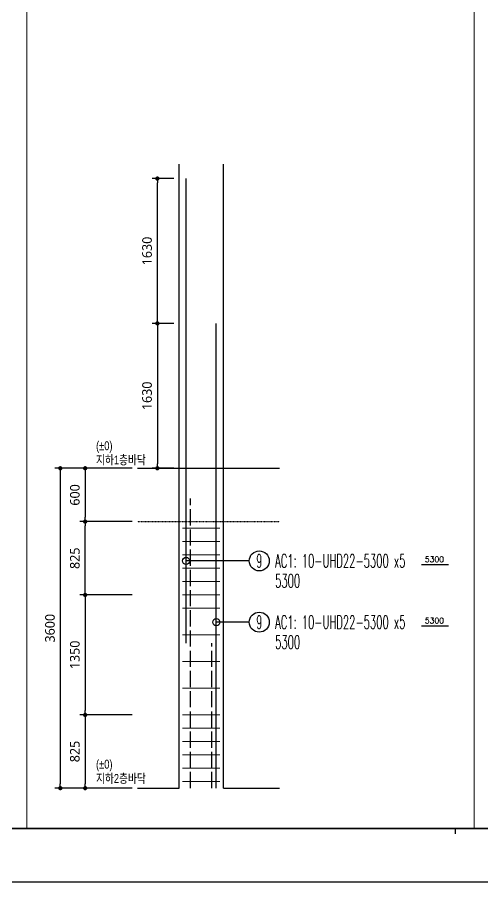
# Model space of a CAD drawing. Header units: millimetres. Extents: x 231380 to 990673, y -319231 to 132826.
# Drawn here: x 518885 to 524125, y -144948 to -135220 of the extents above; entities that cross this region are included whole.
import ezdxf
from ezdxf.enums import TextEntityAlignment as Align

# ---------------------------------------------------------------- set-up
doc = ezdxf.new("R2010")
doc.units = ezdxf.units.MM
doc.header["$LTSCALE"] = 91
doc.linetypes.add('HID', pattern=[2.5, 2, -0.5])
doc.layers.get('Defpoints').update_dxf_attribs({"color": 145})
for name, color, linetype in [('254', 254, 'Continuous'), ('AMAC-NO', 5, 'Continuous'), ('BAR', 2, 'Continuous'), ('DIM', 7, 'Continuous'), ('XDIM', 7, 'Continuous'), ('XSTRUCT', 2, 'Continuous'), ('XTAG', 7, 'Continuous')]:
    doc.layers.add(name, color=color, linetype=linetype)
doc.layers.add('Main Bar', color=7, linetype='Continuous', lineweight=0)
doc.layers.add('XTITLE', color=22, linetype='Continuous', lineweight=0)
doc.styles.add('ROMANS', font='malgun.ttf')
doc.styles.add('XRebar', font='Romans.shx', dxfattribs={"bigfont": 'whgtxt.shx'})
doc.styles.add('XRebar2', font='Romans.shx')
doc.styles.add('돋음', font='Dotum.ttf')
doc.dimstyles.new('60(SUB-1.8)', dxfattribs={"dimscale": 60, "dimtxt": 1.8, "dimasz": 0.8, "dimexe": 1, "dimexo": 1, "dimgap": 1, "dimtad": 1, "dimdec": 0, "dimzin": 0, "dimdsep": 46, "dimtxsty": 'ROMANS', "dimblk": 'DOT', "dimcen": 1, "dimdle": 2, "dimclrd": 6, "dimclre": 6, "dimclrt": 7, "dimazin": 0, "dimtfac": 1, "dimtdec": 0, "dimtix": 1, "dimtmove": 2, "dimatfit": 3, "dimldrblk": 'DIMDOT', "dimfxl": 0, "dimtolj": 1, "dimtzin": 0, "dimarcsym": 0})

# ---------------------------------------------------------------- blocks, each defined once
blk = doc.blocks.new('dhs_sheet2e')
at = {"color": 7}
blk.add_line((55508.9, 1997.6), (55508.9, 1797.9), dxfattribs=at)
blk.add_lwpolyline([(84000, 0), (84000, 59329.4), (0, 59329.4), (0, 0)], close=True, dxfattribs=at)
at = {"color": 30, "const_width": 64.9}
blk.add_lwpolyline([(81003.6, 57331.7), (2996.4, 57331.7), (2996.4, 1997.6), (81003.6, 1997.6)], close=True, dxfattribs=at)
blk = doc.blocks.new('zdfgarse')
at = {"color": 255, "xscale": 0.25, "yscale": 0.25, "zscale": 0.25}
blk.add_blockref('dhs_sheet2e', (0, 0), dxfattribs=at)
blk = doc.blocks.new('_Dot')
at = {"color": 0, "linetype": 'ByBlock', "lineweight": -2}
blk.add_line((-0.5, 0), (-1, 0), dxfattribs=at)
at = {"color": 0, "linetype": 'ByBlock', "const_width": 0.5}
blk.add_lwpolyline([(-0.25, 0, 1), (0.25, 0, 1)], format="xyb", close=True, dxfattribs=at)
blk = doc.blocks.new('*D808')
at = {"layer": 'Defpoints', "color": 0, "linetype": 'Continuous', "transparency": 16777216}
for p in [(520238.6, -140295), (519369.1, -143895), (520238.6, -143895)]:
    blk.add_point(p, dxfattribs=at).dxf.unprotected_set("ltscale", 0)
at = {"layer": 'XDIM', "color": 6, "linetype": 'Continuous', "lineweight": -2, "transparency": 16777216}
for p, q in [((520178.6, -140295), (519309.1, -140295)), ((519369.1, -140343), (519369.1, -143847)), ((520178.6, -143895), (519309.1, -143895))]:
    blk.add_line(p, q, dxfattribs=at).dxf.unprotected_set("ltscale", 0)
at = {"layer": 'XDIM', "color": 6, "linetype": 'Continuous', "lineweight": -2, "transparency": 16777216, "xscale": 48, "yscale": 48, "zscale": 48}
for p, rotation in [((519369.1, -140295), 90), ((519369.1, -143895), 270)]:
    blk.add_blockref('_Dot', p, dxfattribs=dict(at, rotation=rotation)).dxf.unprotected_set("ltscale", 0)
at = {"layer": 'XDIM', "color": 7, "linetype": 'Continuous', "transparency": 16777216, "insert": (519253.3, -142095), "char_height": 108, "attachment_point": 5, "rotation": 90, "style": 'ROMANS'}
blk.add_mtext('\\A1;3600', dxfattribs=at).dxf.unprotected_set("ltscale", 0)
blk = doc.blocks.new('DIMDOT')
at = {"layer": 'DIM', "linetype": 'Continuous'}
blk.add_line((-2, 0), (2, 0), dxfattribs=at)
for radius in [0.5, 0.25]:
    blk.add_circle((0, 0), radius, dxfattribs=at)
blk = doc.blocks.new('*D809')
at = {"layer": 'Defpoints', "color": 0, "linetype": 'Continuous', "transparency": 16777216}
for p in [(520705.7, -138665), (520462.2, -140295), (520705.7, -140295)]:
    blk.add_point(p, dxfattribs=at).dxf.unprotected_set("ltscale", 0)
at = {"layer": 'XDIM', "color": 6, "linetype": 'Continuous', "lineweight": -2, "transparency": 16777216}
for p, q in [((520645.7, -138665), (520402.2, -138665)), ((520462.2, -138713), (520462.2, -140247)), ((520645.7, -140295), (520402.2, -140295))]:
    blk.add_line(p, q, dxfattribs=at).dxf.unprotected_set("ltscale", 0)
at = {"layer": 'XDIM', "color": 6, "linetype": 'Continuous', "lineweight": -2, "transparency": 16777216, "xscale": 48, "yscale": 48, "zscale": 48}
for p, rotation in [((520462.2, -138665), 90), ((520462.2, -140295), 270)]:
    blk.add_blockref('_Dot', p, dxfattribs=dict(at, rotation=rotation)).dxf.unprotected_set("ltscale", 0)
at = {"layer": 'XDIM', "color": 7, "linetype": 'Continuous', "transparency": 16777216, "insert": (520346.1, -139480), "char_height": 108, "attachment_point": 5, "rotation": 90, "style": 'ROMANS'}
blk.add_mtext('\\A1;1630', dxfattribs=at).dxf.unprotected_set("ltscale", 0)
blk = doc.blocks.new('*D810')
at = {"layer": 'Defpoints', "color": 0, "linetype": 'Continuous', "transparency": 16777216}
for p in [(520462.2, -137035), (520705.7, -137035), (520705.7, -138665)]:
    blk.add_point(p, dxfattribs=at).dxf.unprotected_set("ltscale", 0)
at = {"layer": 'XDIM', "color": 6, "linetype": 'Continuous', "lineweight": -2, "transparency": 16777216}
for p, q in [((520645.7, -137035), (520402.2, -137035)), ((520462.2, -138617), (520462.2, -137083)), ((520645.7, -138665), (520402.2, -138665))]:
    blk.add_line(p, q, dxfattribs=at).dxf.unprotected_set("ltscale", 0)
at = {"layer": 'XDIM', "color": 6, "linetype": 'Continuous', "lineweight": -2, "transparency": 16777216, "xscale": 48, "yscale": 48, "zscale": 48}
for p, rotation in [((520462.2, -137035), 90), ((520462.2, -138665), 270)]:
    blk.add_blockref('_Dot', p, dxfattribs=dict(at, rotation=rotation)).dxf.unprotected_set("ltscale", 0)
at = {"layer": 'XDIM', "color": 7, "linetype": 'Continuous', "transparency": 16777216, "insert": (520346.1, -137850), "char_height": 108, "attachment_point": 5, "rotation": 90, "style": 'ROMANS'}
blk.add_mtext('\\A1;1630', dxfattribs=at).dxf.unprotected_set("ltscale", 0)
blk = doc.blocks.new('*D811')
at = {"layer": 'Defpoints', "color": 0, "linetype": 'Continuous', "transparency": 16777216}
for p in [(520238.6, -140295), (519649.1, -140895), (520238.6, -140895)]:
    blk.add_point(p, dxfattribs=at).dxf.unprotected_set("ltscale", 0)
at = {"layer": 'XDIM', "color": 6, "linetype": 'Continuous', "lineweight": -2, "transparency": 16777216}
for p, q in [((520178.6, -140295), (519589.1, -140295)), ((519649.1, -140343), (519649.1, -140847)), ((520178.6, -140895), (519589.1, -140895))]:
    blk.add_line(p, q, dxfattribs=at).dxf.unprotected_set("ltscale", 0)
at = {"layer": 'XDIM', "color": 6, "linetype": 'Continuous', "lineweight": -2, "transparency": 16777216, "xscale": 48, "yscale": 48, "zscale": 48}
for p, rotation in [((519649.1, -140295), 90), ((519649.1, -140895), 270)]:
    blk.add_blockref('_Dot', p, dxfattribs=dict(at, rotation=rotation)).dxf.unprotected_set("ltscale", 0)
at = {"layer": 'XDIM', "color": 7, "linetype": 'Continuous', "transparency": 16777216, "insert": (519533.3, -140595), "char_height": 108, "attachment_point": 5, "rotation": 90, "style": 'ROMANS'}
blk.add_mtext('\\A1;600', dxfattribs=at).dxf.unprotected_set("ltscale", 0)
blk = doc.blocks.new('*D812')
at = {"layer": 'Defpoints', "color": 0, "linetype": 'Continuous', "transparency": 16777216}
for p in [(520238.6, -143070), (519649.1, -143895), (520238.6, -143895)]:
    blk.add_point(p, dxfattribs=at).dxf.unprotected_set("ltscale", 0)
at = {"layer": 'XDIM', "color": 6, "linetype": 'Continuous', "lineweight": -2, "transparency": 16777216}
for p, q in [((520178.6, -143070), (519589.1, -143070)), ((519649.1, -143118), (519649.1, -143847)), ((520178.6, -143895), (519589.1, -143895))]:
    blk.add_line(p, q, dxfattribs=at).dxf.unprotected_set("ltscale", 0)
at = {"layer": 'XDIM', "color": 6, "linetype": 'Continuous', "lineweight": -2, "transparency": 16777216, "xscale": 48, "yscale": 48, "zscale": 48}
for p, rotation in [((519649.1, -143070), 90), ((519649.1, -143895), 270)]:
    blk.add_blockref('_Dot', p, dxfattribs=dict(at, rotation=rotation)).dxf.unprotected_set("ltscale", 0)
at = {"layer": 'XDIM', "color": 7, "linetype": 'Continuous', "transparency": 16777216, "insert": (519533.3, -143482.5), "char_height": 108, "attachment_point": 5, "rotation": 90, "style": 'ROMANS'}
blk.add_mtext('\\A1;825', dxfattribs=at).dxf.unprotected_set("ltscale", 0)
blk = doc.blocks.new('*D813')
at = {"layer": 'Defpoints', "color": 0, "linetype": 'Continuous', "transparency": 16777216}
for p in [(519649.1, -140895), (520238.6, -140895), (520238.6, -141720)]:
    blk.add_point(p, dxfattribs=at).dxf.unprotected_set("ltscale", 0)
at = {"layer": 'XDIM', "color": 6, "linetype": 'Continuous', "lineweight": -2, "transparency": 16777216}
for p, q in [((520178.6, -140895), (519589.1, -140895)), ((519649.1, -141672), (519649.1, -140943)), ((520178.6, -141720), (519589.1, -141720))]:
    blk.add_line(p, q, dxfattribs=at).dxf.unprotected_set("ltscale", 0)
at = {"layer": 'XDIM', "color": 6, "linetype": 'Continuous', "lineweight": -2, "transparency": 16777216, "xscale": 48, "yscale": 48, "zscale": 48}
for p, rotation in [((519649.1, -140895), 90), ((519649.1, -141720), 270)]:
    blk.add_blockref('_Dot', p, dxfattribs=dict(at, rotation=rotation)).dxf.unprotected_set("ltscale", 0)
at = {"layer": 'XDIM', "color": 7, "linetype": 'Continuous', "transparency": 16777216, "insert": (519533.3, -141307.5), "char_height": 108, "attachment_point": 5, "rotation": 90, "style": 'ROMANS'}
blk.add_mtext('\\A1;825', dxfattribs=at).dxf.unprotected_set("ltscale", 0)
blk = doc.blocks.new('*D814')
at = {"layer": 'Defpoints', "color": 0, "linetype": 'Continuous', "transparency": 16777216}
for p in [(520238.6, -141720), (519649.1, -143070), (520238.6, -143070)]:
    blk.add_point(p, dxfattribs=at).dxf.unprotected_set("ltscale", 0)
at = {"layer": 'XDIM', "color": 6, "linetype": 'Continuous', "lineweight": -2, "transparency": 16777216}
for p, q in [((520178.6, -141720), (519589.1, -141720)), ((519649.1, -141768), (519649.1, -143022)), ((520178.6, -143070), (519589.1, -143070))]:
    blk.add_line(p, q, dxfattribs=at).dxf.unprotected_set("ltscale", 0)
at = {"layer": 'XDIM', "color": 6, "linetype": 'Continuous', "lineweight": -2, "transparency": 16777216, "xscale": 48, "yscale": 48, "zscale": 48}
for p, rotation in [((519649.1, -141720), 90), ((519649.1, -143070), 270)]:
    blk.add_blockref('_Dot', p, dxfattribs=dict(at, rotation=rotation)).dxf.unprotected_set("ltscale", 0)
at = {"layer": 'XDIM', "color": 7, "linetype": 'Continuous', "transparency": 16777216, "insert": (519533, -142395), "char_height": 108, "attachment_point": 5, "rotation": 90, "style": 'ROMANS'}
blk.add_mtext('\\A1;1350', dxfattribs=at).dxf.unprotected_set("ltscale", 0)
blk = doc.blocks.new('*U1146', base_point=(521496.8137, -141337.698))
at = {"layer": 'XTAG', "color": 0, "linetype": 'Continuous', "ltscale": 1.57717e-317}
blk.add_circle((521609.3137, -141337.698), 112.5, dxfattribs=at)
at = {"layer": 'XTAG', "color": 0, "linetype": 'Continuous', "ltscale": 1.57717e-317, "style": 'XRebar', "width": 0.5}
blk.add_text('9', height=150, dxfattribs=at).set_placement((521609.3137, -141337.698), align=Align.MIDDLE_CENTER)
at = {"layer": 'XTAG', "color": 0, "linetype": 'Continuous', "ltscale": 1.57717e-317, "style": 'XRebar', "width": 0.55}
for s, p in [('AC1: 10-UHD22-5300 x5', (521787.4387, -141337.698)), ('5300', (521787.4387, -141562.698))]:
    blk.add_text(s, height=150, dxfattribs=at).set_placement(p, align=Align.MIDDLE_LEFT)
blk = doc.blocks.new('*U1147', base_point=(521496.8137, -142027.1465))
at = {"layer": 'XTAG', "color": 0, "linetype": 'Continuous', "ltscale": 1.57717e-317}
blk.add_circle((521609.3137, -142027.1465), 112.5, dxfattribs=at)
at = {"layer": 'XTAG', "color": 0, "linetype": 'Continuous', "ltscale": 1.57717e-317, "style": 'XRebar', "width": 0.5}
blk.add_text('9', height=150, dxfattribs=at).set_placement((521609.3137, -142027.1465), align=Align.MIDDLE_CENTER)
at = {"layer": 'XTAG', "color": 0, "linetype": 'Continuous', "ltscale": 1.57717e-317, "style": 'XRebar', "width": 0.55}
for s, p in [('AC1: 10-UHD22-5300 x5', (521787.4387, -142027.1465)), ('5300', (521787.4387, -142252.1465))]:
    blk.add_text(s, height=150, dxfattribs=at).set_placement(p, align=Align.MIDDLE_LEFT)

msp = doc.modelspace()

# ---------------------------------------------------------------- linework, layer by layer
at = {"layer": '254', "color": 4, "linetype": 'Continuous'}
for p, q in [((521496.8, -141337.7), (520785.7, -141337.7)), ((521496.8, -142027.1), (521125.7, -142027.1))]:
    msp.add_line(p, q, dxfattribs=at)
for centre in [(520785.7, -141337.7), (521125.7, -142027.1)]:
    msp.add_circle(centre, 40, dxfattribs=at)
at = {"layer": 'BAR', "color": 3}
for points in [[(520785.7, -142265), (520785.7, -137035)], [(521125.7, -143895), (521125.7, -138665)]]:
    msp.add_lwpolyline(points, dxfattribs=at)
at = {"layer": 'BAR', "color": 8, "linetype": 'HID'}
for points in [[(520835.7, -143895), (520835.7, -140635)], [(521075.7, -143895), (521075.7, -142265)]]:
    msp.add_lwpolyline(points, dxfattribs=at)
at = {"layer": 'Main Bar', "color": 30, "linetype": 'Continuous'}
for p, q in [((520745.7, -140970), (521165.7, -140970)), ((520745.7, -141120), (521165.7, -141120)), ((520745.7, -141270), (521165.7, -141270)), ((520745.7, -141420), (521165.7, -141420)), ((520745.7, -141570), (521165.7, -141570)), ((520745.7, -141720), (521165.7, -141720)), ((520745.7, -141870), (521165.7, -141870)), ((520745.7, -142170), (521165.7, -142170)), ((520745.7, -142470), (521165.7, -142470)), ((520745.7, -142770), (521165.7, -142770)), ((520745.7, -143070), (521165.7, -143070)), ((520745.7, -143220), (521165.7, -143220)), ((520745.7, -143370), (521165.7, -143370)), ((520745.7, -143520), (521165.7, -143520)), ((520745.7, -143670), (521165.7, -143670)), ((520745.7, -143820), (521165.7, -143820))]:
    msp.add_line(p, q, dxfattribs=at).dxf.unprotected_set("ltscale", 0)
at = {"layer": 'XDIM', "color": 250, "linetype": 'Continuous', "ltscale": 5e-324}
for p, q in [((523586.4, -141369.2), (523586.4, -141369.2)), ((523586.4, -142058.6), (523586.4, -142058.6))]:
    msp.add_line(p, q, dxfattribs=at)
at = {"layer": 'XDIM', "color": 1, "linetype": 'Continuous', "ltscale": 5e-324}
for points in [[(523435.8, -141378), (523739.2, -141378)], [(523435.8, -142067.5), (523739.2, -142067.5)]]:
    msp.add_lwpolyline(points, dxfattribs=at)
at = {"layer": 'XSTRUCT', "color": 5, "linetype": 'Continuous'}
for p, q in [((520705.7, -143895), (520705.7, -136871.1)), ((521205.7, -143895), (521205.7, -136871.1)), ((520238.6, -140295), (521835.3, -140295)), ((520238.6, -143895), (520705.7, -143895)), ((521205.7, -143895), (521835.3, -143895))]:
    msp.add_line(p, q, dxfattribs=at).dxf.unprotected_set("ltscale", 0)
at = {"layer": 'XSTRUCT', "color": 8, "linetype": 'HID'}
msp.add_line((520238.6, -140895), (521835.3, -140895), dxfattribs=at).dxf.unprotected_set("ltscale", 0)
at = {"layer": 'XTITLE', "color": 3, "ltscale": 2}
for points in [[(518992.9, -128907.3), (518992.9, -144348.5)], [(524030.2, -128907.3), (524030.2, -144348.5)]]:
    msp.add_lwpolyline(points, dxfattribs=at)

# ---------------------------------------------------------------- block references
at = {"xscale": 1.199999996698919, "yscale": 1.199999996698919, "zscale": 1.199999996698919}
msp.add_blockref('zdfgarse', (507163.6, -144947.8), dxfattribs=at)
at = {"layer": 'XTAG', "color": 210, "linetype": 'Continuous', "ltscale": 2.33129e-317}
for name, p in [('*U1146', (521496.8, -141337.7)), ('*U1147', (521496.8, -142027.1))]:
    msp.add_blockref(name, p, dxfattribs=at)

# ---------------------------------------------------------------- texts
at = {"layer": 'AMAC-NO', "color": 2, "style": '돋음', "width": 0.8}
for s, p in [('(%%P0)', (519771.6, -140091.4)), ('지하1층바닥', (519771.6, -140252)), ('(%%P0)', (519771.6, -143675.1)), ('지하2층바닥', (519771.6, -143835.7))]:
    msp.add_text(s, height=100, dxfattribs=at).set_placement(p)
at = {"layer": 'XDIM', "color": 3, "linetype": 'Continuous', "ltscale": 5e-324, "style": 'XRebar2'}
for p in [(523581.1, -141369.8), (523581.1, -142059.2)]:
    msp.add_text('5300', height=63, dxfattribs=at).set_placement(p, align=Align.BOTTOM_CENTER)

# ---------------------------------------------------------------- dimensions: what is measured, and where the dimension line sits
at = {"layer": 'XDIM', "color": 4, "linetype": 'Continuous'}
for p1, p2, distance, picture, middle in [((520705.7, -138665), (520705.7, -137035), 243.5, '*D810', (520346.1, -137850)), ((520705.7, -138665), (520705.7, -140295), -243.5, '*D809', (520346.1, -139480)), ((520238.6, -140295), (520238.6, -143895), -869.4, '*D808', (519253.3, -142095)), ((520238.6, -140295), (520238.6, -140895), -589.4, '*D811', (519533.3, -140595)), ((520238.6, -141720), (520238.6, -140895), 589.4, '*D813', (519533.3, -141307.5)), ((520238.6, -141720), (520238.6, -143070), -589.4, '*D814', (519533, -142395)), ((520238.6, -143070), (520238.6, -143895), -589.4, '*D812', (519533.3, -143482.5))]:
    dim = msp.add_aligned_dim(p1=p1, p2=p2, distance=distance, dimstyle='60(SUB-1.8)', dxfattribs=at)
    dim.commit()
    dim.dimension.update_dxf_attribs({"geometry": picture, "text_midpoint": middle})
    dim.dimension.dxf.unprotected_set("ltscale", 0)

doc.saveas('drawing.dxf')
